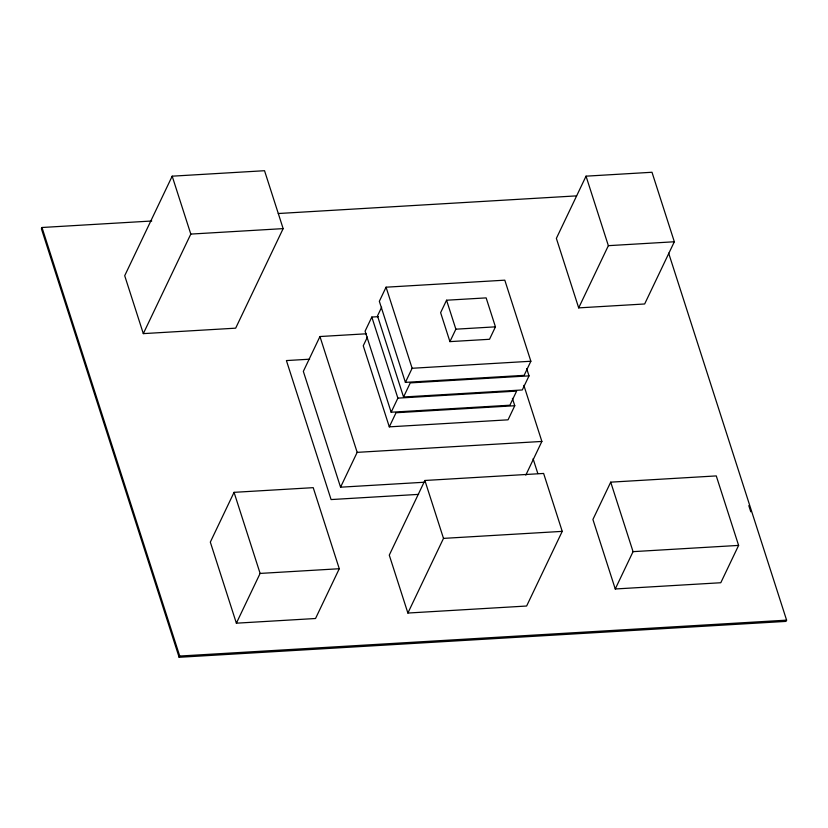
<?xml version="1.0" encoding="UTF-8"?>
<svg xmlns="http://www.w3.org/2000/svg" width="828" height="828" viewBox="0 0 828 828"><rect width="100%" height="100%" fill="white"/><g stroke="black" fill="none" stroke-linecap="round" stroke-linejoin="round"><path stroke-width="1.24" d="M151.752 221.004L41.99 227.493L41.4 228.735L179.127 657.287L786.01 621.393L786.6 620.151L668.662 253.171M172.183 176.178L124.707 275.714L143.316 333.622L235.669 328.167L283.145 228.621L264.536 170.713L172.183 176.178L190.802 234.086L143.316 333.622M234.055 492.339L210.322 542.112L236.373 623.184L315.53 618.506L339.273 568.732L313.222 487.661L234.055 492.339L260.116 573.421L236.373 623.184M366.131 333.798L319.95 336.53L303.338 371.368L340.556 487.195L425.209 482.186M179.127 657.287L179.717 656.045L41.99 227.493M378.272 316.669L371.824 317.052L365.096 331.159L391.158 412.23L509.893 405.213L516.62 391.106L397.875 398.133L391.158 412.23M386.065 287.192L379.338 301.299L405.399 382.37L524.134 375.353L530.862 361.246L504.801 280.174L386.065 287.192L412.127 368.274L405.399 382.37M367.394 337.099L363.254 345.773L389.305 426.855L508.05 419.827L514.768 405.73L512.408 398.361M381.636 307.24L377.496 315.913L403.546 396.995L522.292 389.967L529.02 375.871L526.649 368.501M340.556 487.195L357.168 452.357L319.95 336.53M446.561 300.222L440.62 312.663L449.925 341.622L489.514 339.283L495.444 326.843L486.139 297.883L446.561 300.222L455.866 329.182L449.925 341.622M389.305 426.855L396.032 412.748L514.768 405.73M403.546 396.995L410.274 382.888L529.02 375.871M424.888 480.478L389.274 555.133L407.883 613.041L526.629 606.024L562.233 531.369L543.623 473.45L424.888 480.478L443.497 538.386L407.883 613.041M586.038 176.167L556.364 238.381L578.689 307.881L644.66 303.979L674.334 241.766L651.998 172.265L586.038 176.167L608.363 245.668L578.689 307.881M525.811 475.117L541.874 441.438L523.855 385.351M610.722 482.155L592.92 519.477L615.256 588.977L720.795 582.736L738.607 545.404L716.272 475.914L610.722 482.155L633.058 551.645L615.256 588.977M278.291 213.52L576.567 195.874M190.802 234.086L283.145 228.621M608.363 245.668L674.334 241.766M455.866 329.182L495.444 326.843M309.589 359.197L286.416 360.573L331.086 499.563L418.606 494.378M412.127 368.274L530.862 361.246M357.168 452.357L541.874 441.438M443.497 538.386L562.233 531.369M260.116 573.421L339.273 568.732M633.058 551.645L738.607 545.404M179.717 656.045L786.6 620.151M748.802 505.639L750.789 511.797M533.087 458.784L537.827 473.544M371.824 317.052L397.875 398.133"/></g></svg>
